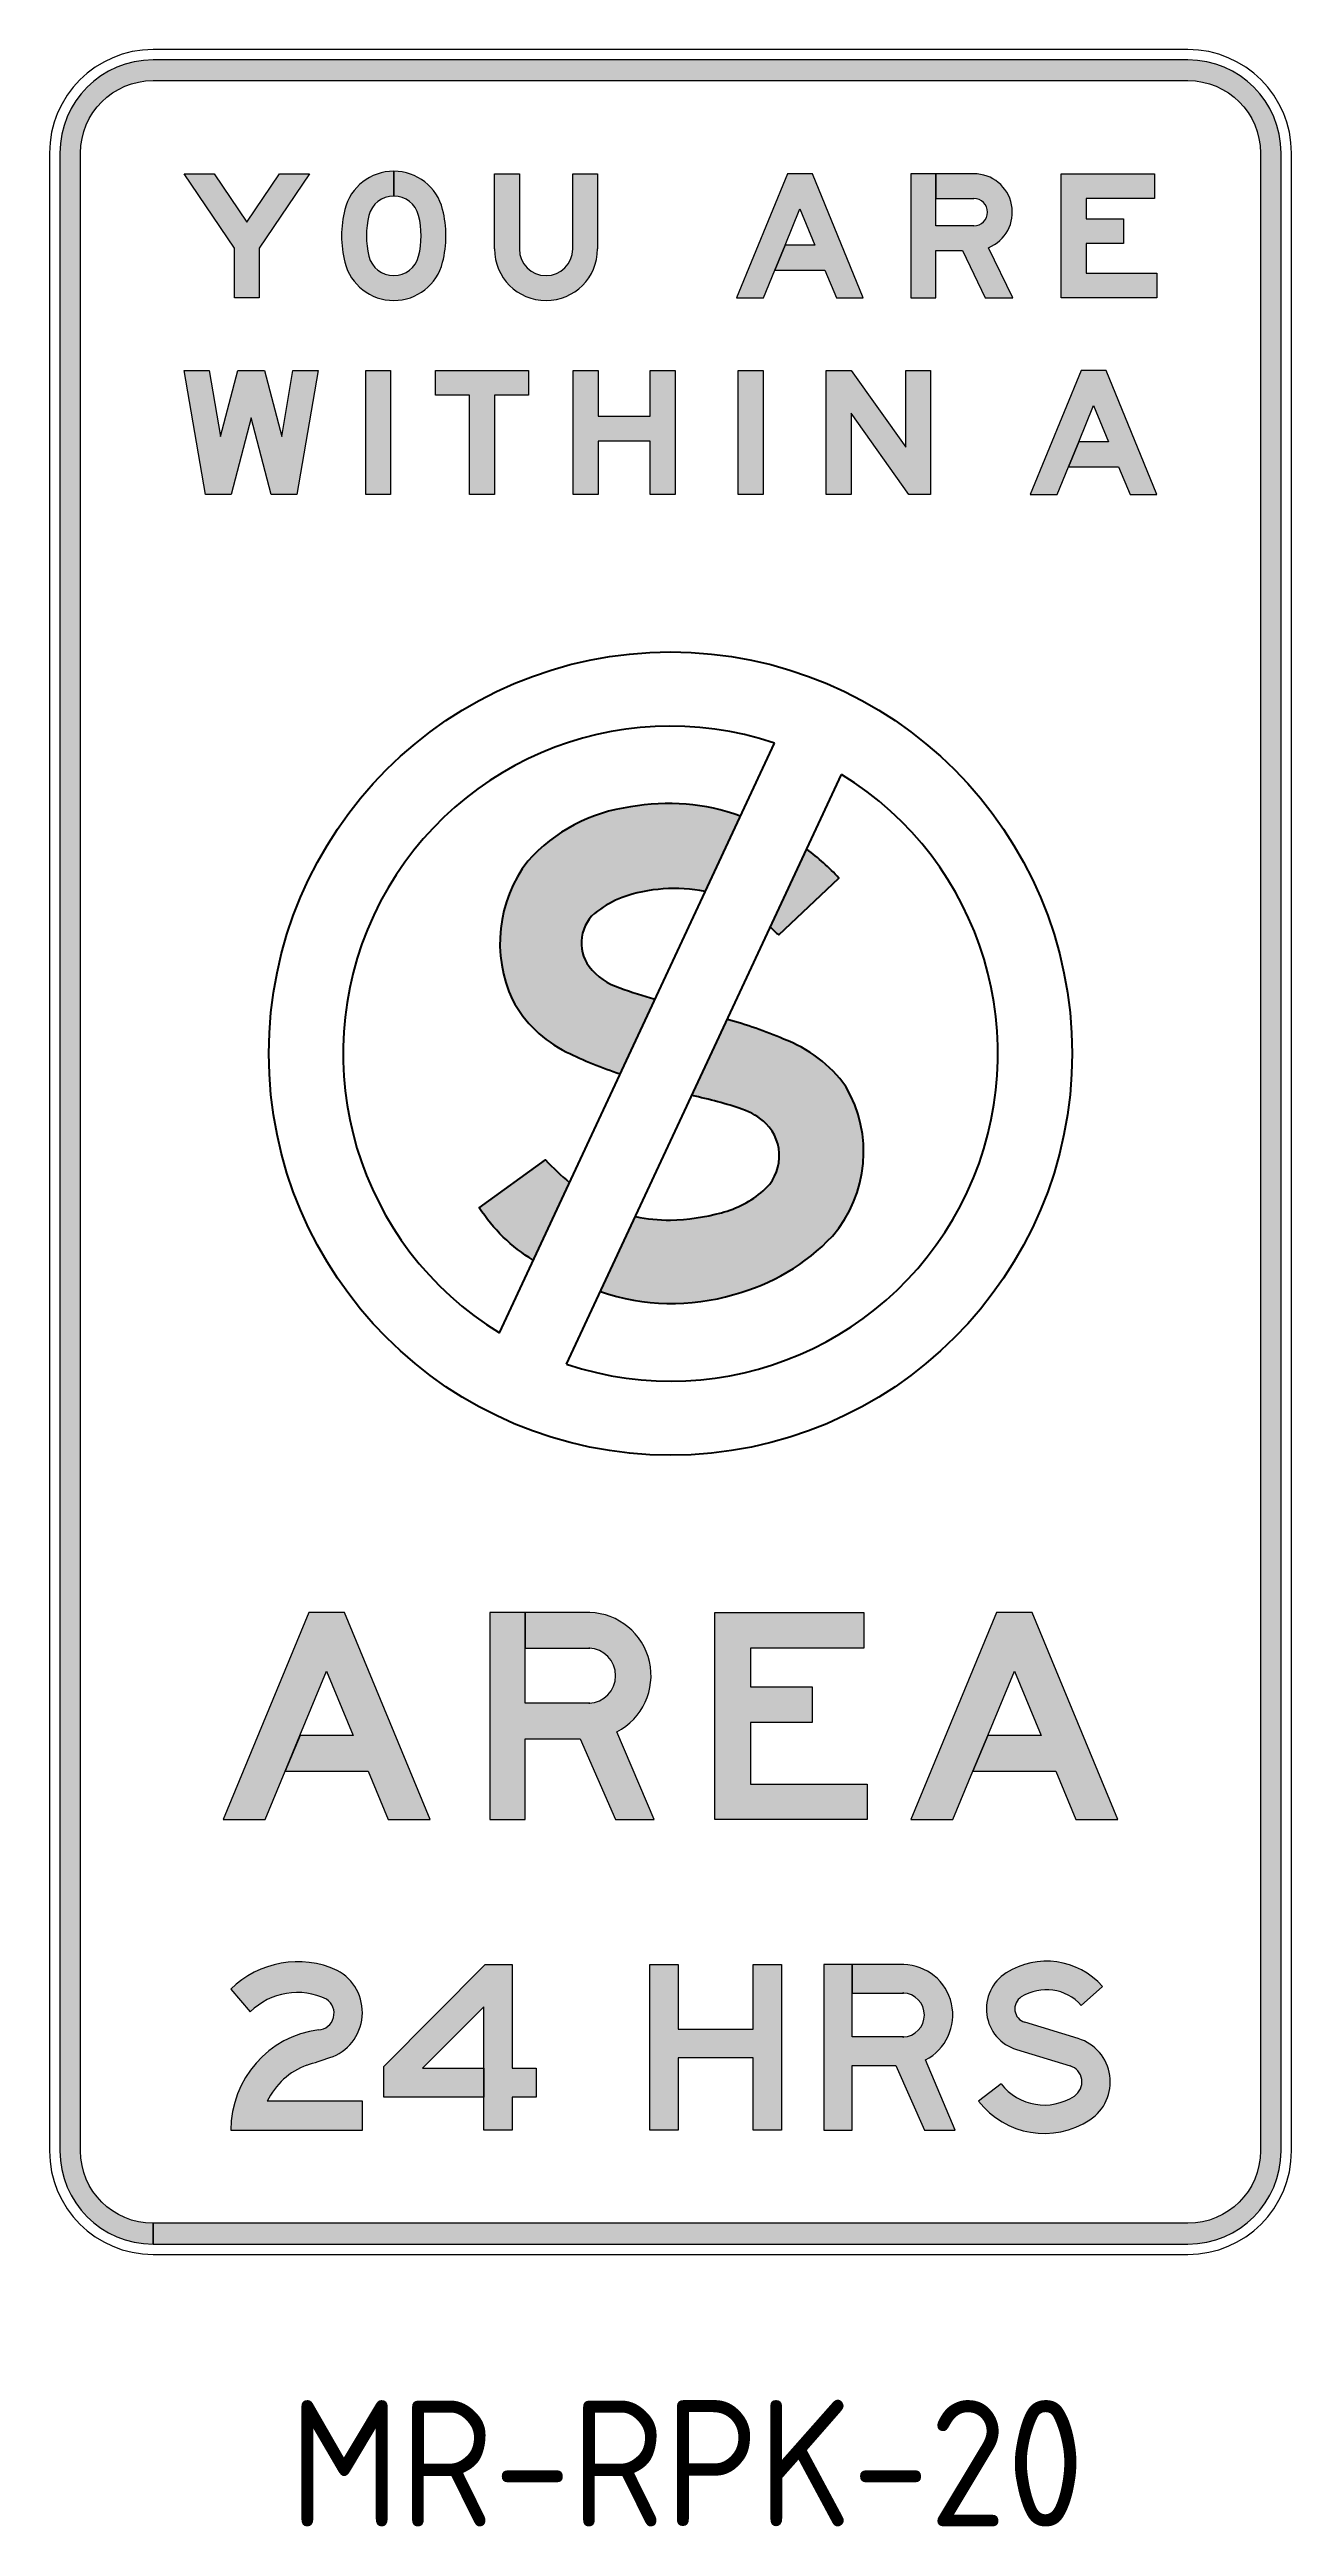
# Model space of a CAD drawing. Extents: x 4443 to 5043, y 2868 to 4064.
import ezdxf
from ezdxf.enums import TextEntityAlignment as Align

# ---------------------------------------------------------------- set-up
doc = ezdxf.new("R2010")
doc.units = 0
doc.header["$LTSCALE"] = 10
doc.layers.add('GSBWFILL', color=7, linetype='CONTINUOUS', lineweight=0)
for name, color, linetype in [('L25', 1, 'CONTINUOUS'), ('MR_Signs_DIM', 1, 'CONTINUOUS'), ('T50', 7, 'CONTINUOUS')]:
    doc.layers.add(name, color=color, linetype=linetype)
doc.styles.add('ISO', font='isocp2.shx')
doc.styles.add('TSText', font='txt.shx')

# ---------------------------------------------------------------- blocks, each defined once
blk = doc.blocks.new('*U909')
at = {"layer": 'GSBWFILL'}
blk.add_hatch(color=256, dxfattribs=at).paths.add_polyline_path([(-249.8999999999996, -527.5), (250, -527.5, 0.414213562373095), (295, -482.5), (295, 482.5, 0.414213562373095), (250, 527.5), (-250, 527.5, 0.414213562373095), (-295, 482.5), (-295, -482.5, 0.414213562373095), (-250, -527.5), (-250, -517.5, -0.414213562373095), (-285, -482.5), (-285, 482.5, -0.414213562373095), (-250, 517.5), (250, 517.5, -0.414213562373095), (285, 482.5), (285, -482.5, -0.414213562373095), (250, -517.5), (-249.8999999999996, -517.5)])
at = {"layer": 'GSBWFILL', "linetype": 'Continuous'}
for points in [[(-250, -532.5), (250, -532.5, 0.414213562373095), (300, -482.5), (300, 482.5, 0.414213562373095), (250, 532.5), (-250, 532.5, 0.414213562373095), (-300, 482.5), (-300, -482.5, 0.414213562373095), (-250, -532.5)], [(-249.8999999999996, -527.5), (250, -527.5, 0.414213562373095), (295, -482.5), (295, 482.5, 0.414213562373095), (250, 527.5), (-250, 527.5, 0.414213562373095), (-295, 482.5), (-295, -482.5, 0.414213562373095), (-250, -527.5), (-250, -517.5, -0.414213562373095), (-285, -482.5), (-285, 482.5, -0.414213562373095), (-250, 517.5), (250, 517.5, -0.414213562373095), (285, 482.5), (285, -482.5, -0.414213562373095), (250, -517.5), (-249.8999999999996, -517.5), (-249.8999999999996, -527.5)]]:
    blk.add_lwpolyline(points, format="xyb", close=True, dxfattribs=at)
at = {"layer": 'GSBWFILL', "color": 250, "style": 'TSText'}
for s in ['levels:GSCOLORFILL|GSBWFILL|GSOUTLINE', 'chevronShoulderRadius:300.000', 'constructPanels:900|600|450', 'panelStyle:MR-RPK-20.ssm', 'panelBorderRadius:300.000', 'chevronTipRadius:300.000', 'constructPanelMode:0', 'panelRoundCorners:0', 'panelHeightLock:1', 'panelStation:none', 'heightRounding:1', 'panelName:name', 'panelWidthLock:1', 'widthRounding:1', 'panelStandard:0', 'legendMaterial:0', 'panelMounting:0', 'panelQuantity:1', 'panelMaterial:0', 'marginAlign:9', 'panelShape:0', 'panelSizes:', 'version:2']:
    blk.add_text(s, height=0.001, dxfattribs=at).set_placement((0, 532.498), align=Align.CENTER)
blk = doc.blocks.new('*U516')
at = {"layer": 'GSBWFILL'}
blk.add_hatch(color=256, dxfattribs=at).paths.add_polyline_path([(74.24082345703958, 81.2500000000007), (60.0068234570395, 46.8760000000002), (140.0040000000002, 46.8760000000002), (159.4120000000001, 0), (200.0000000000002, 0), (117.1880000000003, 200.0000000000002), (82.81200000000011, 200.0000000000002), (0, 0), (40.58800000000029, 0), (59.99600000000022, 46.8760000000002), (74.2300000000003, 81.2500000000007), (100.0000000000001, 143.4860000000002), (125.7700000000002, 81.2500000000007)])
at = {"layer": 'GSBWFILL', "flags": 128}
blk.add_lwpolyline([(74.24082345703958, 81.2500000000007), (60.0068234570395, 46.8760000000002), (140.0040000000002, 46.8760000000002), (159.4120000000001, 0), (200.0000000000002, 0), (117.1880000000003, 200.0000000000002), (82.81200000000011, 200.0000000000002), (0, 0), (40.58800000000029, 0), (59.99600000000022, 46.8760000000002), (74.2300000000003, 81.2500000000007), (100.0000000000001, 143.4860000000002), (125.7700000000002, 81.2500000000007)], close=True, dxfattribs=at)
blk = doc.blocks.new('*U517')
at = {"layer": 'GSBWFILL'}
h = blk.add_hatch(color=256, dxfattribs=at)
edge = h.paths.add_edge_path()
edge.add_line((34.37600000000002, 78.12399999999988), (87.49999999999997, 78.12399999999988))
edge.add_line((87.49999999999997, 78.12399999999988), (121.8759999999999, 0))
edge.add_line((121.8759999999999, 0), (159.376, 0))
edge.add_line((159.376, 0), (123.2260000000003, 84.8719999999999))
edge.add_arc((95.31255646446263, 139.0627146444003), 60.95731197881416, 297.2528339950576, 448.5312451061687)
edge.add_line((96.87500217506567, 199.999999184195), (34.38600000000002, 199.9999997104283))
edge.add_line((34.38600000000002, 199.9999997104283), (34.38600000000002, 165.6240000000002))
edge.add_line((34.38600000000002, 165.6240000000002), (96.36962469498772, 165.6240000000002))
edge.add_arc((95.312500000002, 139.0625000000001), 26.58252799999945, 87.72088044474046, 88.5311972222263)
edge.add_line((95.9938802852825, 165.6362937784124), (96.87600000000046, 165.6240000000002))
edge.add_line((96.87600000000046, 165.6240000000002), (96.36962469498772, 165.6240000000002))
edge.add_arc((95.31250000000023, 139.0624999999998), 26.5825279999998, -87.77573999472622, 87.72088044473668, ccw=False)
edge.add_line((96.3441921153016, 112.4999999999998), (96.87599999999912, 112.4999999999998))
edge.add_line((96.87599999999912, 112.4999999999998), (95.99387899694861, 112.4887061885529))
edge.add_arc((95.31249999999771, 139.062499999996), 26.58252799999617, 271.4688000000053, 272.2242600052789)
edge.add_line((96.34419211530127, 112.4999999999998), (34.37600000000002, 112.4999999999998))
edge.add_line((34.37600000000002, 112.4999999999998), (34.37600000000008, 199.9999997105125))
edge.add_line((34.37600000000008, 199.9999997105125), (0, 200.0000000000002))
edge.add_line((0, 200.0000000000002), (0, 0))
edge.add_line((0, 0), (34.37600000000008, 0))
edge.add_line((34.37600000000008, 0), (34.37600000000002, 78.12399999999988))
blk.add_lwpolyline([(34.37600000000002, 78.12399999999988), (87.49999999999997, 78.12399999999988), (121.8759999999999, 0), (159.376, 0), (123.2260000000003, 84.8719999999999, 0.7762276437011242), (96.87500217506567, 199.999999184195), (34.38600000000002, 199.9999997104283), (34.38600000000002, 165.6240000000002), (96.36962469498772, 165.6240000000002, 0.003535688671034941), (95.9938802852825, 165.6362937784124), (96.87600000000046, 165.6240000000002), (96.36962469498772, 165.6240000000002, -0.961453073887715), (96.3441921153016, 112.4999999999998), (96.87599999999912, 112.4999999999998), (95.99387899694861, 112.4887061885529, 0.003296328053768449), (96.34419211530127, 112.4999999999998), (34.37600000000002, 112.4999999999998), (34.37600000000008, 199.9999997105125), (0, 200.0000000000002), (0, 0), (34.37600000000008, 0)], format="xyb", close=True, dxfattribs=at)
blk = doc.blocks.new('*U518')
at = {"layer": 'GSBWFILL'}
blk.add_hatch(color=256, dxfattribs=at).paths.add_polyline_path([(0, 0), (0, 200.0000000000002), (143.75, 200.0000000000002), (143.75, 165.6240000000002), (34.376, 165.6240000000002), (34.376, 128.1240000000006), (93.75, 128.1240000000006), (93.75, 93.75), (34.376, 93.75), (34.376, 34.3760000000009), (146.876, 34.3760000000009), (146.876, 0)])
blk.add_lwpolyline([(0, 0), (0, 200.0000000000002), (143.75, 200.0000000000002), (143.75, 165.6240000000002), (34.376, 165.6240000000002), (34.376, 128.1240000000006), (93.75, 128.1240000000006), (93.75, 93.75), (34.376, 93.75), (34.376, 34.3760000000009), (146.876, 34.3760000000009), (146.876, 0), (0, 0)], close=True, dxfattribs=at)
blk = doc.blocks.new('*U519')
at = {"layer": 'GSBWFILL'}
blk.add_hatch(color=256, dxfattribs=at).paths.add_polyline_path([(74.24082345703958, 81.2500000000007), (60.0068234570395, 46.8760000000002), (140.0040000000002, 46.8760000000002), (159.4120000000001, 0), (200.0000000000002, 0), (117.1880000000003, 200.0000000000002), (82.81200000000011, 200.0000000000002), (0, 0), (40.58800000000029, 0), (59.99600000000022, 46.8760000000002), (74.2300000000003, 81.2500000000007), (100.0000000000001, 143.4860000000002), (125.7700000000002, 81.2500000000007)])
at = {"layer": 'GSBWFILL', "flags": 128}
blk.add_lwpolyline([(74.24082345703958, 81.2500000000007), (60.0068234570395, 46.8760000000002), (140.0040000000002, 46.8760000000002), (159.4120000000001, 0), (200.0000000000002, 0), (117.1880000000003, 200.0000000000002), (82.81200000000011, 200.0000000000002), (0, 0), (40.58800000000029, 0), (59.99600000000022, 46.8760000000002), (74.2300000000003, 81.2500000000007), (100.0000000000001, 143.4860000000002), (125.7700000000002, 81.2500000000007)], close=True, dxfattribs=at)
blk = doc.blocks.new('*U515')
at = {"layer": 'GSBWFILL', "color": 28}
for name, p, xscale, yscale, zscale in [('*U516', (0, 0), 0.4999999999999995, 0.4999999999999995, 0.4999999999999995), ('*U517', (128.756875, 0), 0.4988203995582773, 0.5, 0.4988203995582773), ('*U518', (237.600625, 0), 0.5004221247855334, 0.5, 0.5004221247855334), ('*U519', (332.228125, 0), 0.4999999999999996, 0.4999999999999996, 0.4999999999999996)]:
    blk.add_blockref(name, p, dxfattribs=dict(at, xscale=xscale, yscale=yscale, zscale=zscale))
blk = doc.blocks.new('*U514')
at = {"layer": 'GSBWFILL'}
blk.add_blockref('*U515', (-216.1140625, 0), dxfattribs=at)
blk = doc.blocks.new('*U561')
at = {"layer": 'GSBWFILL'}
h = blk.add_hatch(color=256, dxfattribs=at)
edge = h.paths.add_edge_path()
edge.add_arc((82.33054579212954, 84.5369195452402), 118.8150220344626, 65.86028559683363, 133.8611911523892)
edge.add_line((0.0020000000001, 170.2049999999993), (24.1228635953289, 142.8856652297155))
edge.add_arc((81.8795828104606, 83.24972710690011), 83.01977915101817, 64.24285272596438, 134.0828888370756, ccw=False)
edge.add_arc((107.0573208918556, 141.1386938270097), 20.09485905369087, -87.03103612801527, 57.15389442754031, ccw=False)
edge.add_arc((122.9903248346586, -1.018834671505573), 122.994544704319, 96.95444173306173, 179.5253806219506)
edge.add_line((0, 0), (162.0020000000001, 0))
edge.add_line((162.0020000000001, 0), (162.0020000000001, 35.0000000000002))
edge.add_line((162.0020000000001, 35.0000000000002), (44.9215508374633, 34.9999990328245))
edge.add_arc((124.7599295652425, -5.039417720056363), 89.31585308214424, 110.46457407393959, 153.3659657406062, ccw=False)
edge.add_arc((-89.98632601565916, 712.4011627989995), 659.7976467079434, 286.1494785317047, 288.7344507539269)
edge.add_arc((104.8491583695444, 142.1023206905481), 57.15279024867854, 287.388378923178, 422.8586817009557)
blk.add_lwpolyline([(130.9215044127852, 192.9616777943392, 0.3057350020219265), (0.0020000000001, 170.2049999999993), (24.1228635953289, 142.8856652297155, -0.3145315955240524), (117.9564596412077, 158.0209962443364, -0.7277761029450815), (108.0981342838806, 121.070807344605, 0.3767267663513349), (0, 0), (162.0020000000001, 0), (162.0020000000001, 35.0000000000002), (44.9215508374633, 34.9999990328245, -0.1894101996274636), (93.5325912259887, 78.63958174837029, 0.0112795474098794), (121.9291120683466, 87.5613579665897, 0.6711509791249151), (130.9215044127852, 192.9616777943392, 0.3057350020219265)], format="xyb", close=True, dxfattribs=at)
blk = doc.blocks.new('*U562')
at = {"layer": 'GSBWFILL'}
blk.add_hatch(color=256, dxfattribs=at).paths.add_polyline_path([(122.823, 0), (122.823, 149.0970000000003), (47.743, 74.9350000000009), (122.813, 74.9350000000009), (122.813, 39.9350000000007), (0, 39.9350000000007), (0, 76.97100000000121), (124.552, 200.0000000000002), (157.823, 200.0000000000002), (157.823, 74.9350000000009), (187, 74.9350000000009), (187, 39.9350000000007), (157.823, 39.9350000000007), (157.823, 0)])
blk.add_lwpolyline([(122.823, 0), (122.823, 149.0970000000003), (47.743, 74.9350000000009), (122.813, 74.9350000000009), (122.813, 39.9350000000007), (0, 39.9350000000007), (0, 76.97100000000121), (124.552, 200.0000000000002), (157.823, 200.0000000000002), (157.823, 74.9350000000009), (187, 74.9350000000009), (187, 39.9350000000007), (157.823, 39.9350000000007), (157.823, 0), (122.823, 0)], close=True, dxfattribs=at)
blk = doc.blocks.new('*U560')
at = {"layer": 'MR_Signs_DIM', "color": 28, "yscale": 0.4}
for name, p, xscale, zscale in [('*U561', (0, 0), 0.3925877458302974, 0.3925877458302974), ('*U562', (73.92900000000009, 0), 0.3935828877005348, 0.3935828877005348)]:
    blk.add_blockref(name, p, dxfattribs=dict(at, xscale=xscale, zscale=zscale))
blk = doc.blocks.new('*U564')
at = {"layer": 'GSBWFILL'}
blk.add_hatch(color=256, dxfattribs=at).paths.add_polyline_path([(0, 0), (0, 199.9999999999993), (34.376, 199.9999999999993), (34.376, 121.8759999999994), (125, 121.8759999999994), (125, 199.9999999999993), (159.376, 199.9999999999993), (159.376, 0), (125, 0), (125, 87.49999999999949), (34.376, 87.49999999999949), (34.376, 0)])
blk.add_lwpolyline([(0, 0), (0, 199.9999999999993), (34.376, 199.9999999999993), (34.376, 121.8759999999994), (125, 121.8759999999994), (125, 199.9999999999993), (159.376, 199.9999999999993), (159.376, 0), (125, 0), (125, 87.49999999999949), (34.376, 87.49999999999949), (34.376, 0), (0, 0)], close=True, dxfattribs=at)
blk = doc.blocks.new('*U565')
at = {"layer": 'GSBWFILL'}
h = blk.add_hatch(color=256, dxfattribs=at)
edge = h.paths.add_edge_path()
edge.add_line((34.37600000000002, 78.12399999999988), (87.49999999999997, 78.12399999999988))
edge.add_line((87.49999999999997, 78.12399999999988), (121.8759999999999, 0))
edge.add_line((121.8759999999999, 0), (159.376, 0))
edge.add_line((159.376, 0), (123.2260000000003, 84.8719999999999))
edge.add_arc((95.31255646446263, 139.0627146444003), 60.95731197881416, 297.2528339950576, 448.5312451061687)
edge.add_line((96.87500217506567, 199.999999184195), (34.38600000000002, 199.9999997104283))
edge.add_line((34.38600000000002, 199.9999997104283), (34.38600000000002, 165.6240000000002))
edge.add_line((34.38600000000002, 165.6240000000002), (96.36962469498772, 165.6240000000002))
edge.add_arc((95.312500000002, 139.0625000000001), 26.58252799999945, 87.72088044474046, 88.5311972222263)
edge.add_line((95.9938802852825, 165.6362937784124), (96.87600000000046, 165.6240000000002))
edge.add_line((96.87600000000046, 165.6240000000002), (96.36962469498772, 165.6240000000002))
edge.add_arc((95.31250000000023, 139.0624999999998), 26.5825279999998, -87.77573999472622, 87.72088044473668, ccw=False)
edge.add_line((96.3441921153016, 112.4999999999998), (96.87599999999912, 112.4999999999998))
edge.add_line((96.87599999999912, 112.4999999999998), (95.99387899694861, 112.4887061885529))
edge.add_arc((95.31249999999771, 139.062499999996), 26.58252799999617, 271.4688000000053, 272.2242600052789)
edge.add_line((96.34419211530127, 112.4999999999998), (34.37600000000002, 112.4999999999998))
edge.add_line((34.37600000000002, 112.4999999999998), (34.37600000000008, 199.9999997105125))
edge.add_line((34.37600000000008, 199.9999997105125), (0, 200.0000000000002))
edge.add_line((0, 200.0000000000002), (0, 0))
edge.add_line((0, 0), (34.37600000000008, 0))
edge.add_line((34.37600000000008, 0), (34.37600000000002, 78.12399999999988))
blk.add_lwpolyline([(34.37600000000002, 78.12399999999988), (87.49999999999997, 78.12399999999988), (121.8759999999999, 0), (159.376, 0), (123.2260000000003, 84.8719999999999, 0.7762276437011242), (96.87500217506567, 199.999999184195), (34.38600000000002, 199.9999997104283), (34.38600000000002, 165.6240000000002), (96.36962469498772, 165.6240000000002, 0.003535688671034941), (95.9938802852825, 165.6362937784124), (96.87600000000046, 165.6240000000002), (96.36962469498772, 165.6240000000002, -0.961453073887715), (96.3441921153016, 112.4999999999998), (96.87599999999912, 112.4999999999998), (95.99387899694861, 112.4887061885529, 0.003296328053768449), (96.34419211530127, 112.4999999999998), (34.37600000000002, 112.4999999999998), (34.37600000000008, 199.9999997105125), (0, 200.0000000000002), (0, 0), (34.37600000000008, 0)], format="xyb", close=True, dxfattribs=at)
blk = doc.blocks.new('*U566')
at = {"layer": 'GSBWFILL'}
h = blk.add_hatch(color=256, dxfattribs=at)
edge = h.paths.add_edge_path()
edge.add_arc((79.55552377455194, 96.3990616887475), 100.398365286098, 217.5888648963588, 303.3520593408032)
edge.add_arc((104.686408847173, 58.21683830475813), 54.68793357685734, 303.3519188946837, 433.0773077835727)
edge.add_line((120.6050338322995, 110.5366955053437), (55.77684704157089, 130.2600262006308))
edge.add_arc((60.7153932751219, 146.4917269451917), 16.96635930192156, 122.37695402728619, 253.0774512495085, ccw=False)
edge.add_arc((81.96023975814705, 112.986035385758), 56.63971142814184, 41.62174372850723, 122.3772853951738, ccw=False)
edge.add_line((124.3010338322996, 150.6066955053438), (149.9990332060519, 173.4381968866963))
edge.add_arc((81.96039128774645, 112.9851824708031), 91.01551376581679, 41.62141042907744, 122.3769520957441)
edge.add_arc((60.71558654534025, 146.491332186875), 51.34179705897608, 122.3768981696657, 253.0773953918879)
edge.add_line((45.7710338322999, 97.37269550534401), (110.5990708577238, 77.64935192912239))
edge.add_arc((104.6865331934003, 58.21640109533007), 20.31250057823098, -56.64794027636549, 73.07744861252343, ccw=False)
edge.add_arc((79.55563244857834, 96.39819155757301), 66.0225792819824, 217.5891992617704, 303.35239370621485, ccw=False)
edge.add_line((27.2390338322999, 56.1246955053445), (-0.0009648052494988235, 35.1569448330027))
blk.add_lwpolyline([(-0.0009648052495000001, 35.1569448330027, 0.3927173755026549), (134.7527390033676, 12.5354868597159, 0.635387021307166), (120.6050338322995, 110.5366955053437), (55.7768470415709, 130.2600262006308, -0.6413756582534946), (51.63012606950311, 160.8205534067135, -0.3677081297791761), (124.3010338322996, 150.6066955053438), (149.9990332060519, 173.4381968866963, 0.3677081297791761), (33.2227567876675, 189.8517339050407, 0.6413756582534946), (45.7710338322999, 97.37269550534401), (110.5990708577238, 77.64935192912239, -0.635387021307166), (115.8539807353911, 41.2492034735212, -0.3927173755026549), (27.2390338322999, 56.1246955053445), (-0.0009648052495000001, 35.1569448330027, 0.3927173755026549)], format="xyb", close=True, dxfattribs=at)
blk = doc.blocks.new('*U563')
at = {"layer": 'MR_Signs_DIM', "color": 28, "yscale": 0.4}
for name, p, xscale, zscale in [('*U564', (0, 0), 0.3990563196466213, 0.3990563196466213), ('*U565', (83.94500000000062, 0), 0.3990563196466213, 0.3990563196466213), ('*U566', (158.813000000001, 0), 0.3990556316867115, 0.3990556316867115)]:
    blk.add_blockref(name, p, dxfattribs=dict(at, xscale=xscale, zscale=zscale))
blk = doc.blocks.new('*U559')
at = {"layer": 'MR_Signs_DIM'}
for name, p in [('*U560', (-212.4709999999995, 0)), ('*U563', (-9.941999999999098, 0))]:
    blk.add_blockref(name, p, dxfattribs=at)
blk = doc.blocks.new('*U331')
at = {"layer": 'GSBWFILL'}
blk.add_hatch(color=256, dxfattribs=at).paths.add_polyline_path([(34.2340000000006, 0), (0, 199.9999999999993), (40.5819999999997, 199.9999999999993), (58.776, 93.7020000000004), (86.6199999999999, 199.9999999999993), (107.9679999999996, 199.9999999999993), (129.3179999999996, 199.9999999999993), (157.1600000000002, 93.7020000000004), (175.3559999999998, 199.9999999999993), (215.9380000000004, 199.9999999999993), (181.7039999999999, 0), (140.3540000000003, 0), (107.9679999999996, 123.6440000000005), (75.58400000000009, 0)])
blk.add_lwpolyline([(34.2340000000006, 0), (0, 199.9999999999993), (40.5819999999997, 199.9999999999993), (58.776, 93.7020000000004), (86.6199999999999, 199.9999999999993), (107.9679999999996, 199.9999999999993), (129.3179999999996, 199.9999999999993), (157.1600000000002, 93.7020000000004), (175.3559999999998, 199.9999999999993), (215.9380000000004, 199.9999999999993), (181.7039999999999, 0), (140.3540000000003, 0), (107.9679999999996, 123.6440000000005), (75.58400000000009, 0), (34.2340000000006, 0)], close=True, dxfattribs=at)
blk = doc.blocks.new('*U332')
at = {"layer": 'GSBWFILL'}
blk.add_hatch(color=256, dxfattribs=at).paths.add_polyline_path([(40.00000000000001, 200.0000000000011), (0, 200.0000000000011), (0, 0), (40.00000000000001, 0)])
blk.add_lwpolyline([(0, 0), (0, 200.0000000000011), (40.00000000000001, 200.0000000000011), (40.00000000000001, 0)], close=True, dxfattribs=at)
blk = doc.blocks.new('*U333')
at = {"layer": 'GSBWFILL'}
blk.add_hatch(color=256, dxfattribs=at).paths.add_polyline_path([(55.0000000000002, 0), (55.0000000000002, 160.0000000000001), (0, 160.0000000000001), (0, 200.0000000000011), (149.9999999999999, 200.0000000000011), (149.9999999999999, 160.0000000000001), (95.0000000000002, 160.0000000000001), (95.0000000000002, 0)])
blk.add_lwpolyline([(55.0000000000002, 0), (55.0000000000002, 160.0000000000001), (0, 160.0000000000001), (0, 200.0000000000011), (149.9999999999999, 200.0000000000011), (149.9999999999999, 160.0000000000001), (95.0000000000002, 160.0000000000001), (95.0000000000002, 0), (55.0000000000002, 0)], close=True, dxfattribs=at)
blk = doc.blocks.new('*U334')
at = {"layer": 'GSBWFILL'}
blk.add_hatch(color=256, dxfattribs=at).paths.add_polyline_path([(0, 0), (0, 199.9999999999993), (40, 199.9999999999993), (40, 126.2499999999989), (124.0620000000001, 126.2499999999989), (124.0620000000001, 199.9999999999993), (164.0620000000001, 199.9999999999993), (164.0620000000001, 0), (124.0620000000001, 0), (124.0620000000001, 86.2499999999997), (40, 86.2499999999997), (40, 0)])
blk.add_lwpolyline([(0, 0), (0, 199.9999999999993), (40, 199.9999999999993), (40, 126.2499999999989), (124.0620000000001, 126.2499999999989), (124.0620000000001, 199.9999999999993), (164.0620000000001, 199.9999999999993), (164.0620000000001, 0), (124.0620000000001, 0), (124.0620000000001, 86.2499999999997), (40, 86.2499999999997), (40, 0), (0, 0)], close=True, dxfattribs=at)
blk = doc.blocks.new('*U335')
at = {"layer": 'GSBWFILL'}
blk.add_hatch(color=256, dxfattribs=at).paths.add_polyline_path([(40.00000000000001, 200.0000000000011), (0, 200.0000000000011), (0, 0), (40.00000000000001, 0)])
blk.add_lwpolyline([(0, 0), (0, 200.0000000000011), (40.00000000000001, 200.0000000000011), (40.00000000000001, 0)], close=True, dxfattribs=at)
blk = doc.blocks.new('*U336')
at = {"layer": 'GSBWFILL'}
blk.add_hatch(color=256, dxfattribs=at).paths.add_polyline_path([(0, 0), (0, 199.9999999999993), (40, 199.9999999999993), (128.1240000000001, 76.1960000000013), (128.1240000000001, 199.9999999999993), (168.1240000000002, 199.9999999999993), (168.1240000000002, 0), (133.2620000000002, 0), (40, 131.0219999999997), (40, 0)])
blk.add_lwpolyline([(0, 0), (0, 199.9999999999993), (40, 199.9999999999993), (128.1240000000001, 76.1960000000013), (128.1240000000001, 199.9999999999993), (168.1240000000002, 199.9999999999993), (168.1240000000002, 0), (133.2620000000002, 0), (40, 131.0219999999997), (40, 0), (0, 0)], close=True, dxfattribs=at)
blk = doc.blocks.new('*U330')
at = {"layer": 'GSBWFILL', "color": 28}
for name, p, xscale, yscale, zscale in [('*U331', (0, 0), 0.3000861358352855, 0.3, 0.3000861358352855), ('*U332', (87.8055, 0), 0.3, 0.3, 0.3), ('*U333', (121.4025, 0), 0.3000000000000001, 0.3000000000000001, 0.3000000000000001), ('*U334', (187.9995, 0), 0.2998866282259144, 0.3, 0.2998866282259144), ('*U335', (267.717, 0), 0.3, 0.3, 0.3), ('*U336', (310.2345, 0), 0.2997787347434033, 0.3, 0.2997787347434033)]:
    blk.add_blockref(name, p, dxfattribs=dict(at, xscale=xscale, yscale=yscale, zscale=zscale))
blk = doc.blocks.new('*U338')
at = {"layer": 'GSBWFILL'}
blk.add_hatch(color=256, dxfattribs=at).paths.add_polyline_path([(78.01799999999992, 85.00000000000088), (101.8759999999998, 143.2739999999999), (125.7319999999999, 85.00000000000088), (78.02880540338197, 85.00000000000085), (61.65480540338208, 44.99999999999989), (142.1059999999998, 44.99999999999989), (160.528, -1.387778780781446e-14), (203.7499999999999, -1.387778780781446e-14), (121.8759999999999, 200.0000000000011), (81.87599999999989, 200.0000000000011), (0, -1.387778780781446e-14), (43.22199999999987, -1.387778780781446e-14), (61.64400000000003, 44.99999999999989)])
at = {"layer": 'GSBWFILL', "flags": 128}
blk.add_lwpolyline([(78.01799999999992, 85.00000000000088), (101.8759999999998, 143.2739999999999), (125.7319999999999, 85.00000000000088), (78.02880540338197, 85.00000000000085), (61.65480540338208, 44.99999999999989), (142.1059999999998, 44.99999999999989), (160.528, -1.387778780781446e-14), (203.7499999999999, -1.387778780781446e-14), (121.8759999999999, 200.0000000000011), (81.87599999999989, 200.0000000000011), (0, -1.387778780781446e-14), (43.22199999999987, -1.387778780781446e-14), (61.64400000000003, 44.99999999999989)], close=True, dxfattribs=at)
blk = doc.blocks.new('*U337')
at = {"layer": 'GSBWFILL', "color": 28, "xscale": 0.3003680981595093, "yscale": 0.3, "zscale": 0.3003680981595093}
blk.add_blockref('*U338', (0, 0), dxfattribs=at)
blk = doc.blocks.new('*U329')
at = {"layer": 'GSBWFILL'}
for name, p in [('*U330', (-235, 0)), ('*U337', (173.8, 0))]:
    blk.add_blockref(name, p, dxfattribs=at)
blk = doc.blocks.new('*U322')
at = {"layer": 'GSBWFILL'}
blk.add_hatch(color=256, dxfattribs=at).paths.add_polyline_path([(80.9379999999998, 0), (80.9379999999998, 80.0000000000001), (0, 200.0000000000011), (48.2480000000001, 200.0000000000011), (100.9380000000002, 121.8819999999994), (153.6259999999991, 200.0000000000011), (201.8759999999995, 200.0000000000011), (120.9379999999998, 80.0000000000001), (120.9379999999998, 0)])
blk.add_lwpolyline([(80.9379999999998, 0), (80.9379999999998, 80.0000000000001), (0, 200.0000000000011), (48.2480000000001, 200.0000000000011), (100.9380000000002, 121.8819999999994), (153.6259999999991, 200.0000000000011), (201.8759999999995, 200.0000000000011), (120.9379999999998, 80.0000000000001), (120.9379999999998, 0), (80.9379999999998, 0)], close=True, dxfattribs=at)
blk = doc.blocks.new('*U323')
at = {"layer": 'GSBWFILL'}
h = blk.add_hatch(color=256, dxfattribs=at)
edge = h.paths.add_edge_path()
edge.add_arc((175.1736008023212, 100.0000000547949), 135.1736011243223, 165.9432069789027, 194.0567936999956, ccw=False)
edge.add_arc((84.06249998628041, 122.8124983950426), 41.25000040312678, 89.99999919289212, 165.9432069789027, ccw=False)
edge.add_line((84.06250056735642, 164.0624987981694), (84.06250056735642, 204.0624995786014))
edge.add_arc((84.06250001372004, 122.812499425838), 81.25000015276345, 89.99999960958733, 165.9432095003534)
edge.add_arc((175.1736224022039, 99.99999994520442), 175.173622077406, 165.9432095003533, 194.056793021097)
edge.add_arc((84.06249998628012, 77.18749619675529), 81.24999908956305, 194.0567930210977, 345.9432057085066)
edge.add_arc((-7.048614293151644, 100.0000000547969), 175.1736142111757, 345.9432057085069, 374.0567916322074)
edge.add_arc((84.06250001371993, 122.8124994258381), 81.2500001527635, 14.05679163220746, 89.99294782133492)
edge.add_line((84.07250056735649, 204.0624989631488), (84.07250056735649, 164.0624975859074))
edge.add_arc((84.06249998628036, 122.8124983950427), 41.25000040312676, 14.056791091143111, 89.98610930694889, ccw=False)
edge.add_arc((-7.048614293151417, 99.99999994520492), 135.1736142111757, -14.056791632208672, 14.056791091143225, ccw=False)
edge.add_arc((84.06250001371967, 77.18750057416162), 41.25000015276346, 194.0567936999956, 345.9432083677914, ccw=False)
blk.add_lwpolyline([(44.0477126485469, 67.16855328799447, -0.123287679052504), (44.04771225952675, 132.8314452678833, -0.344050454281061), (84.06250056735642, 164.0624987981694), (84.06250056735642, 204.0624995786014, 0.3440504645518733), (5.245493638878385, 142.5467850965236, 0.123287664876094), (5.245495511260856, 57.45320731575453, 0.780487788330324), (162.8795040237391, 57.45320556817757, 0.1232876755203396), (162.8795059984757, 142.5467866544928, 0.3440160441725167), (84.07250056735649, 204.0624989631488), (84.07250056735649, 164.0624975859074, -0.3439826771916056), (124.0772880505128, 132.831443920023, -0.1232876613439309), (124.0772877404731, 67.1685547321158, -0.7804878022351943)], format="xyb", close=True, dxfattribs=at)
blk = doc.blocks.new('*U324')
at = {"layer": 'GSBWFILL'}
h = blk.add_hatch(color=256, dxfattribs=at)
edge = h.paths.add_edge_path()
edge.add_line((165.9379999999997, 199.9999999999993), (165.9375000000001, 78.9062499999993))
edge.add_arc((82.96875000000004, 78.90612499999962), 82.9687500000942, -179.99991367867517, 8.632132488628486e-05, ccw=False)
edge.add_line((0, 78.9059999999999), (0, 199.9999999999993))
edge.add_line((0, 199.9999999999993), (40, 199.9999999999993))
edge.add_line((40, 199.9999999999993), (40, 78.9062499999993))
edge.add_arc((82.96899999999985, 78.90612499999962), 42.96900000018167, 179.9998333223389, 359.9998333223388)
edge.add_line((125.9379999999997, 78.9059999999999), (125.9379999999997, 199.9999999999993))
edge.add_line((125.9379999999997, 199.9999999999993), (165.9379999999997, 199.9999999999993))
blk.add_lwpolyline([(165.9379999999997, 199.9999999999993), (165.9375000000001, 78.9062499999993, -0.9999999999999998), (0, 78.9059999999999), (0, 199.9999999999993), (40, 199.9999999999993), (40, 78.9062499999993, 0.9999999999999998), (125.9379999999997, 78.9059999999999), (125.9379999999997, 199.9999999999993), (165.9379999999997, 199.9999999999993)], format="xyb", close=True, dxfattribs=at)
blk = doc.blocks.new('*U321')
at = {"layer": 'GSBWFILL', "color": 28, "yscale": 0.3}
for name, p, xscale, zscale in [('*U322', (0, 0), 0.3001842715330214, 0.3001842715330214), ('*U323', (76.09349999999995, 0), 0.2997769518190296, 0.2997769518190296), ('*U324', (149.968499999999, 0), 0.3001120900577322, 0.3001120900577322)]:
    blk.add_blockref(name, p, dxfattribs=dict(at, xscale=xscale, zscale=zscale))
blk = doc.blocks.new('*U326')
at = {"layer": 'GSBWFILL'}
blk.add_hatch(color=256, dxfattribs=at).paths.add_polyline_path([(78.01799999999992, 85.00000000000088), (101.8759999999998, 143.2739999999999), (125.7319999999999, 85.00000000000088), (78.02880540338197, 85.00000000000085), (61.65480540338208, 44.99999999999989), (142.1059999999998, 44.99999999999989), (160.528, -1.387778780781446e-14), (203.7499999999999, -1.387778780781446e-14), (121.8759999999999, 200.0000000000011), (81.87599999999989, 200.0000000000011), (0, -1.387778780781446e-14), (43.22199999999987, -1.387778780781446e-14), (61.64400000000003, 44.99999999999989)])
at = {"layer": 'GSBWFILL', "flags": 128}
blk.add_lwpolyline([(78.01799999999992, 85.00000000000088), (101.8759999999998, 143.2739999999999), (125.7319999999999, 85.00000000000088), (78.02880540338197, 85.00000000000085), (61.65480540338208, 44.99999999999989), (142.1059999999998, 44.99999999999989), (160.528, -1.387778780781446e-14), (203.7499999999999, -1.387778780781446e-14), (121.8759999999999, 200.0000000000011), (81.87599999999989, 200.0000000000011), (0, -1.387778780781446e-14), (43.22199999999987, -1.387778780781446e-14), (61.64400000000003, 44.99999999999989)], close=True, dxfattribs=at)
blk = doc.blocks.new('*U327')
at = {"layer": 'GSBWFILL'}
h = blk.add_hatch(color=256, dxfattribs=at)
edge = h.paths.add_edge_path()
edge.add_line((101.5620000000004, 199.9999999999993), (40.00999999999999, 199.9999999999993))
edge.add_line((40.00999999999999, 199.9999999999993), (40.01000000000005, 160.0000000000001))
edge.add_line((40.01000000000005, 160.0000000000001), (101.5620000000004, 160.0000000000001))
edge.add_arc((101.5622500000002, 138.1249999999996), 21.87500000142905, -89.99934519109178, 90.00065480890822, ccw=False)
edge.add_line((101.5625, 116.2499999999991), (40.00000000000004, 116.2499999999991))
edge.add_line((40.00000000000004, 116.2499999999991), (40.00000000000004, 199.9999999999993))
edge.add_line((40.00000000000004, 199.9999999999993), (0, 199.9999999999993))
edge.add_line((0, 199.9999999999993), (0, 0))
edge.add_line((0, 0), (39.99999999999998, 0))
edge.add_line((39.99999999999998, 0), (39.99999999999998, 76.2499999999999))
edge.add_line((39.99999999999998, 76.2499999999999), (83.02600000000027, 76.2499999999999))
edge.add_line((83.02600000000027, 76.2499999999999), (119.6800000000002, 0))
edge.add_line((119.6800000000002, 0), (164.0620000000004, 0))
edge.add_line((164.0620000000004, 0), (125.1599573062463, 80.9264367865765))
edge.add_arc((101.56225, 138.1249504561359), 61.87504954436841, 292.4189898312468, 450.0002314979133)
blk.add_lwpolyline([(101.5620000000004, 199.9999999999993), (40.00999999999999, 199.9999999999993), (40.01000000000005, 160.0000000000001), (101.5620000000004, 160.0000000000001, -1), (101.5625, 116.2499999999991), (40.00000000000004, 116.2499999999991), (40.00000000000004, 199.9999999999993), (0, 199.9999999999993), (0, 0), (39.99999999999998, 0), (39.99999999999998, 76.2499999999999), (83.02600000000027, 76.2499999999999), (119.6800000000002, 0), (164.0620000000004, 0), (125.1599573062463, 80.9264367865765, 0.8212721967110616)], format="xyb", close=True, dxfattribs=at)
blk = doc.blocks.new('*U328')
at = {"layer": 'GSBWFILL'}
blk.add_hatch(color=256, dxfattribs=at).paths.add_polyline_path([(0, 0), (0, 199.9999999999993), (150, 199.9999999999993), (150, 160.0000000000001), (40, 160.0000000000001), (40, 127.4999999999995), (100, 127.4999999999995), (100, 87.5000000000004), (40, 87.5000000000004), (40, 39.9999999999992), (154.062, 39.9999999999992), (154.062, 0)])
blk.add_lwpolyline([(0, 0), (0, 199.9999999999993), (150, 199.9999999999993), (150, 160.0000000000001), (40, 160.0000000000001), (40, 127.4999999999995), (100, 127.4999999999995), (100, 87.5000000000004), (40, 87.5000000000004), (40, 39.9999999999992), (154.062, 39.9999999999992), (154.062, 0), (0, 0)], close=True, dxfattribs=at)
blk = doc.blocks.new('*U325')
at = {"layer": 'GSBWFILL', "color": 28, "yscale": 0.3}
for name, p, xscale, zscale in [('*U326', (0, 0), 0.3003680981595092, 0.3003680981595092), ('*U327', (84.20549999999912, 0), 0.2998866282259131, 0.2998866282259131), ('*U328', (156.8804999999984, 0), 0.2998792693850529, 0.2998792693850529)]:
    blk.add_blockref(name, p, dxfattribs=dict(at, xscale=xscale, zscale=zscale))
blk = doc.blocks.new('*U320')
at = {"layer": 'GSBWFILL'}
for name, p in [('*U321', (-235, 0)), ('*U325', (31.91950000000179, 0))]:
    blk.add_blockref(name, p, dxfattribs=at)

msp = doc.modelspace()

# ---------------------------------------------------------------- hatches: boundary and pattern name
at = {"layer": 'L25'}
h = msp.add_hatch(color=256, dxfattribs=at)
h.paths.add_polyline_path([(4824.616458742687, 3664.136721795404, 0.05884777538996303), (4808.981292478547, 3678.064896288748), (4791.473802655906, 3640.519963203275, 0.000771317809868826), (4795.507827224309, 3636.741045350629)])
h.paths.add_polyline_path([(4776.982516419122, 3694.194039868657, 0.1324613281980682), (4723.87570844406, 3698.572661633558, 0.1813143985407661), (4674.262014053749, 3672.320140035034, 0.2804431377722373), (4666.940226017803, 3605.337421916501, 0.1577982004606531), (4692.95852692517, 3580.196970355316, 0.03263811031392869), (4718.911244143628, 3569.659794591063), (4735.758256141476, 3605.788328410393, -0.0266028684016824), (4718.824025066068, 3611.221033555627, -0.1583636119170321), (4703.92702110124, 3621.475465211001, -0.4185607326298287), (4708.093079362699, 3648.401816349006, -0.06261137037080193), (4719.862271226759, 3654.872138184926, -0.1353435893053072), (4759.965580852207, 3657.701103779577)])
h.paths.add_polyline_path([(4827.904772009719, 3563.548359223029, 0.1501951063793396), (4797.842881872868, 3586.456420911421, 0.03368738926735793), (4770.693235742203, 3595.955893644816), (4753.549886776779, 3559.191863147693, -0.01135118975535144), (4766.129536224666, 3556.165057012694, -0.02044431167426437), (4777.759953682511, 3552.571077379418, -0.1160676204367971), (4789.426140576396, 3545.586804146702, -0.4342698011653668), (4787.987320889565, 3513.121162470738, -0.113309513677499), (4767.828795334487, 3502.588992851941, -0.06024427983801136), (4743.216848262828, 3499.034343028023, -0.05542767306578304), (4726.295034338817, 3500.743643476982), (4709.43195735165, 3464.580658177004, 0.1592782799134698), (4773.847807690662, 3463.118762981007, 0.1406269930787233), (4821.441406014662, 3491.278960290232, 0.3211625292027581)])
h.paths.add_polyline_path([(4694.43373549985, 3517.167607907646, -0.02934176389292025), (4682.781048432984, 3528.132243717127), (4650.872304920599, 3505.002377793334, 0.1154561477164588), (4676.952259170172, 3479.67846093797)])

# ---------------------------------------------------------------- linework, layer by layer
at = {"layer": 'GSBWFILL', "color": 1}
msp.add_circle((4743.227852878692, 3579.431560163106), 194.01, dxfattribs=at)
at = {"layer": 'L25'}
for p, q in [((4660.571816410555, 3444.550488078916), (4793.422472523166, 3729.449639506677)), ((4693.033233234176, 3429.413480819534), (4825.883889346807, 3714.312632247295))]:
    msp.add_line(p, q, dxfattribs=at)
for points in [[(4776.982516419122, 3694.194039868657, 0.1324613281985376), (4723.875708443851, 3698.572661633474, 0.1813143985401734), (4674.262014053749, 3672.320140035034, 0.280443137771237), (4666.940226017698, 3605.33742191671, 0.1577982004573478), (4692.958526924293, 3580.196970355776, 0.03263811031509083), (4718.911244143628, 3569.659794591063)], [(4791.473802655906, 3640.519963203315, 0.0007713178098706024), (4795.507827224287, 3636.741045350629), (4824.616458742687, 3664.136721795404, 0.05884777538994998), (4808.981292478547, 3678.064896288748)], [(4759.965580852207, 3657.701103779577, 0.135343589305566), (4719.862271226675, 3654.872138184885, 0.06350726776616453), (4707.937749522453, 3648.28867983111, 0.4156118072270166), (4703.927021101783, 3621.475465210332, 0.1583636119109972), (4718.824025066257, 3611.221033555586, 0.02660286840140137), (4735.758256141476, 3605.788328410393, 0.02660286840140137)], [(4709.43195735165, 3464.580658177004, 0.1592782799144056), (4773.84780769104, 3463.118762981133, 0.1406269930773588), (4821.441406014557, 3491.278960290107, 0.3211625292033162), (4827.904772009739, 3563.548359222988, 0.1501951063796876), (4797.842881872846, 3586.456420911464, 0.03368738926730686), (4770.693235742203, 3595.955893644816)], [(4726.295034338775, 3500.743643476982, 0.05542767306852559), (4743.216848263663, 3499.034343028023, 0.0602442798312311), (4767.828795332605, 3502.588992851439, 0.1133096899762588), (4787.987347791083, 3513.121185458836, 0.4342693282979446), (4789.426140576562, 3545.586804146576, 0.1160676204348463), (4777.759953682948, 3552.571077379251, 0.02044431167511176), (4766.129536224625, 3556.165057012694, 0.01135118975530157), (4753.549886776779, 3559.191863147693)], [(4676.952259170172, 3479.67846093797, -0.11545614771644), (4650.872304920599, 3505.002377793334), (4682.781048432984, 3528.132243717127, 0.0293417638928892), (4694.43373549985, 3517.16760790773, 0.0293417638928892)]]:
    msp.add_lwpolyline(points, format="xyb", dxfattribs=at)
msp.add_circle((4743.227852878692, 3579.431560163106), 194.0098904327427, dxfattribs=at)
for start, end in [(71.50024989203602, 238.4997501079661), (251.500249892036, 58.49975010796635)]:
    msp.add_arc((4743.227852878692, 3579.431560163106), 158.1926798913124, start, end, dxfattribs=at)

# ---------------------------------------------------------------- block references
at = {"layer": 'GSBWFILL'}
for name, p in [('*U320', (4743.227852878692, 3944.431560163106)), ('*U329', (4743.227852878692, 3849.431560163106)), ('*U514', (4743.227852878692, 3209.431560163106))]:
    msp.add_blockref(name, p, dxfattribs=at)
at = {"layer": 'MR_Signs_DIM'}
for name, p in [('*U909', (4743.227852878692, 3531.931560163106)), ('*U559', (4743.23000511495, 3059.431560163106))]:
    msp.add_blockref(name, p, dxfattribs=at)

# ---------------------------------------------------------------- texts
at = {"layer": 'T50', "insert": (4559.004469269728, 2929.052608409693), "char_height": 61.04659327043919, "attachment_point": 1, "style": 'ISO'}
msp.add_mtext_dynamic_manual_height_columns('MR-RPK-20', width=484.1046147183297, gutter_width=50, heights=[0], dxfattribs=at)

doc.saveas('drawing.dxf')
